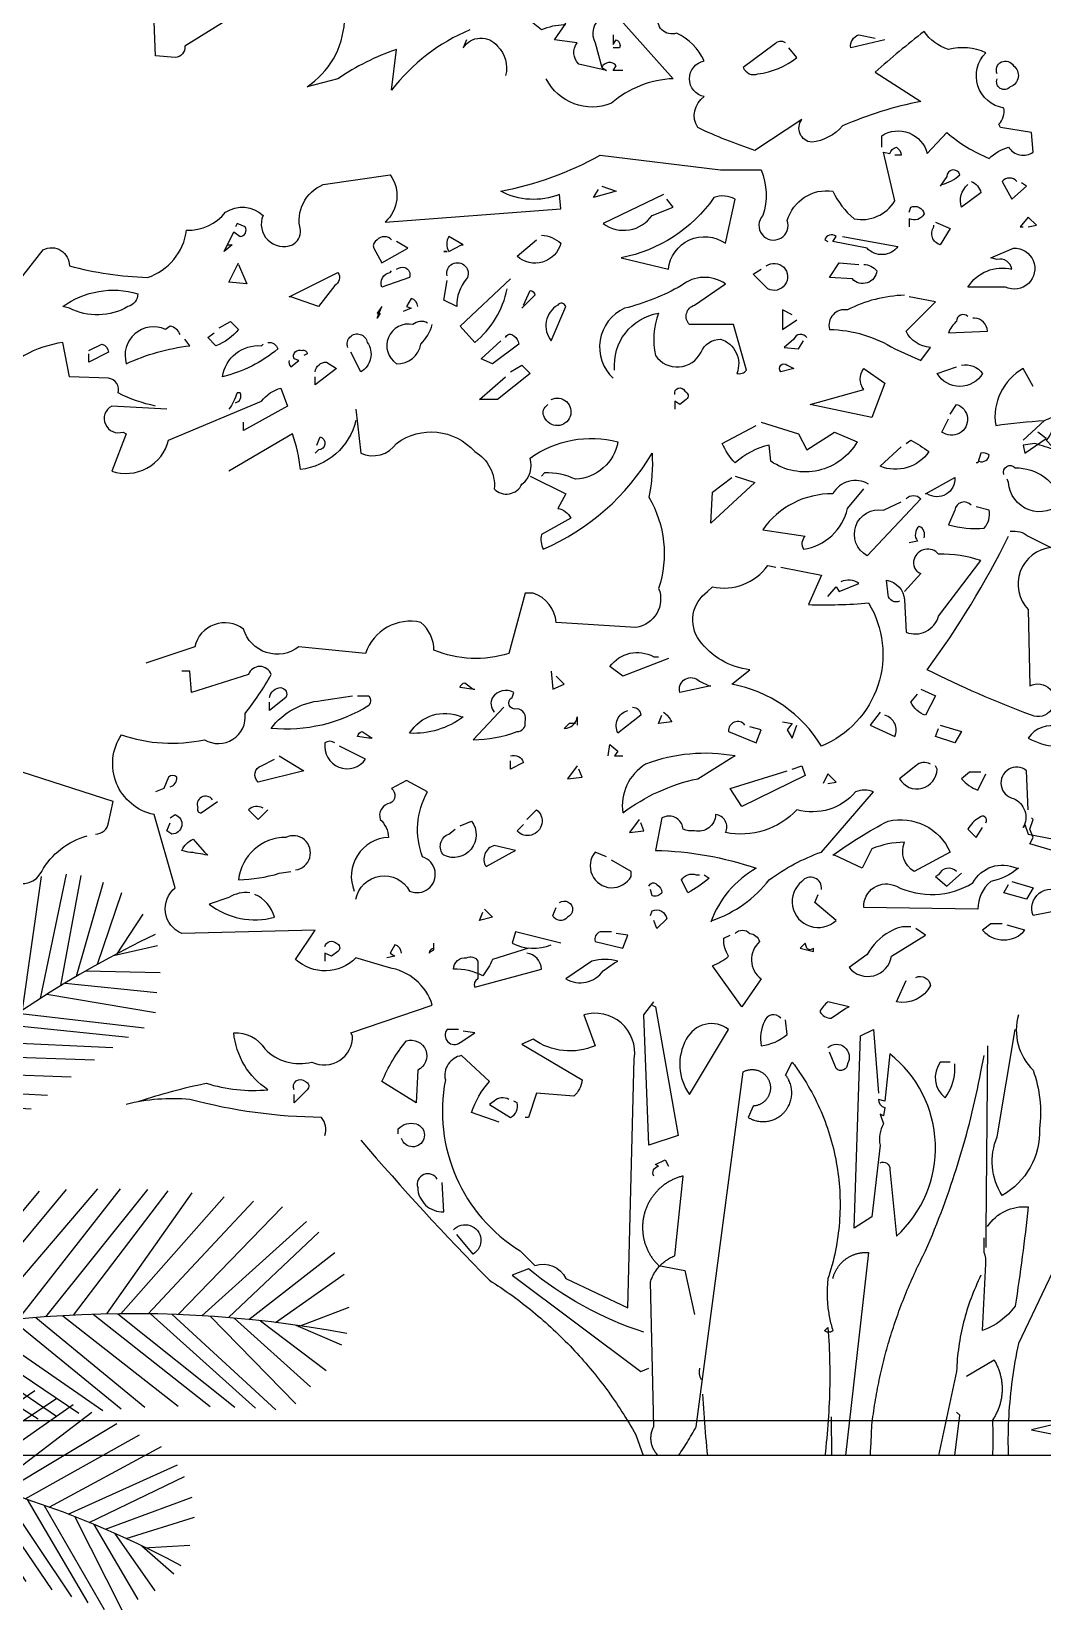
# Model space of a CAD drawing. Header units: millimetres. Extents: x -100356 to 314685, y 446 to 1273965.
# Drawn here: x 188355 to 189798, y 247515 to 249770 of the extents above; entities that cross this region are included whole.
import ezdxf
from ezdxf.xclip import XClip

# ---------------------------------------------------------------- set-up
doc = ezdxf.new("R2010")
doc.units = ezdxf.units.MM
doc.header["$XCLIPFRAME"] = 2
doc.layers.add('NAM', color=3, linetype='Continuous')
doc.layers.add('section$0$植栽2', color=74, linetype='Continuous')

# ---------------------------------------------------------------- blocks, each defined once
blk = doc.blocks.new('section$0$A$C2D2A4C73')
for p, q in [((947.3, 1476), (971.3, 1663.5)), ((980.9, 1426.5), (1023.9, 1666.9)), ((1006, 1387.7), (1081.2, 1657)), ((1037.5, 1336.9), (1115.4, 1643.6)), ((915.2, 1518.1), (900.4, 1638.4)), ((1064.6, 1291), (1169.6, 1611)), ((920.7, 1513.6), (833.7, 1583.8)), ((1097.5, 1232.2), (1210.9, 1559)), ((966.4, 1448.1), (798.2, 1526.7)), ((1126, 1178.3), (1250.5, 1505.7)), ((1993.7, 1223.3), (2032.1, 1496.2)), ((2030.1, 1247.2), (2083.5, 1500.6)), ((2071.6, 1273.2), (2113.5, 1498.1)), ((2104, 1292.6), (2159.2, 1484.7)), ((999.1, 1398.4), (783.1, 1478.4)), ((1948.3, 1192), (1982.9, 1472.9)), ((2146.5, 1316.8), (2196.6, 1463.2)), ((1027.6, 1353.2), (764.2, 1432)), ((1140.1, 1150.3), (1291.5, 1445.9)), ((1887.5, 1147.3), (1882.9, 1419)), ((1907.9, 1162.7), (1934.6, 1448)), ((2185.3, 1336.2), (2239.6, 1419.2)), ((1071.5, 1278.8), (772.9, 1385.6)), ((1172.7, 1082.6), (1320.6, 1400.5)), ((1839.1, 1109.3), (1845.2, 1396.1)), ((1198.3, 1025.6), (1344.4, 1361)), ((1799.7, 1076.6), (1813.4, 1375.7)), ((2179.6, 1334.9), (2268.9, 1355)), ((1094.8, 1237.1), (797.5, 1346.7)), ((1713.9, 999.7), (1738.4, 1323.1)), ((1762.1, 1043.9), (1772.2, 1347.6)), ((1128.9, 1172.5), (821.5, 1306.8)), ((1222, 969.3), (1374.5, 1308)), ((2122.5, 1303.3), (2274.3, 1300.3)), ((1153.8, 1122.4), (848.7, 1259)), ((1251, 894.9), (1398.4, 1262.8)), ((1672.3, 959.2), (1693.1, 1288.1)), ((2080.5, 1278.6), (2268, 1259.4)), ((1631.6, 917.5), (1654.6, 1256.1)), ((2043.3, 1255.6), (2265.1, 1218.5)), ((1182.6, 1061), (882.2, 1195.5)), ((1274.8, 828.1), (1429.2, 1200)), ((1600.1, 883.6), (1602.3, 1209.3)), ((1952, 1194.6), (2209.9, 1167.9)), ((1984.2, 1216.9), (2242, 1187.5)), ((1569.4, 849.1), (1565, 1173.3)), ((1207.2, 1004.9), (915, 1128)), ((1296.9, 760.4), (1454.3, 1144.2)), ((1867.3, 1131.7), (2140.7, 1121.9)), ((1903.6, 1159.5), (2177.9, 1147.2)), ((514.9, 866.2), (425.8, 1104.2)), ((565.4, 845.7), (458.1, 1112.7)), ((609.9, 826.6), (515.3, 1117.8)), ((665.5, 801.1), (573.5, 1101.8)), ((1544, 819.4), (1518.6, 1125)), ((1824, 1097), (2093.1, 1087.4)), ((475.7, 881.1), (378.4, 1080.7)), ((715.4, 776.8), (631.2, 1083.9)), ((1227.4, 955.9), (936.6, 1079.7)), ((1313.2, 706.3), (1486.4, 1064.7)), ((1508.9, 776.4), (1479.7, 1081.1)), ((1785.7, 1064.6), (2044.7, 1049.6)), ((424.6, 899.5), (341.6, 1050)), ((740.7, 763.8), (693.3, 1062)), ((801, 731.6), (739, 1044.3)), ((1255.2, 883.5), (952.8, 1041.3)), ((1490.6, 928.6), (1814.9, 1033.4)), ((1753.2, 1036), (2011.4, 1022)), ((850.3, 703.5), (777.7, 1028.1)), ((897.9, 674.9), (828.2, 1005.3)), ((1328.3, 651.8), (1507.9, 1005.1)), ((1482.2, 742), (1435, 1026.4)), ((1706.7, 992.9), (1985.7, 999.6)), ((378.4, 913.2), (303, 993.5)), ((959.1, 635.8), (870, 985)), ((1274.8, 828.1), (972.7, 990.7)), ((1457.5, 709), (1398.6, 977.8)), ((1672.3, 959.2), (1952.8, 969.7)), ((1012.4, 599.5), (926.3, 955.4)), ((1289.4, 784.2), (989.9, 943.7)), ((1645.8, 932.3), (1923.3, 941.3)), ((384.9, 912.9), (283.3, 917.7)), ((1064.9, 561.7), (974.6, 927.8)), ((1305.5, 732.3), (1003.3, 904.1)), ((1340.1, 605.5), (1532.7, 927)), ((1430.5, 671.5), (1351.9, 909.3)), ((1615.1, 900), (1899.1, 917.1)), ((453.5, 889.3), (287.9, 856.8)), ((504.2, 870.3), (302.7, 813.2)), ((1105.9, 530.7), (1040.8, 886.7)), ((1587.4, 869.4), (1858.2, 873.9)), ((549.3, 852.4), (313.8, 769)), ((1146.2, 498.8), (1088.5, 854.5)), ((1355.4, 539.5), (1551.7, 858)), ((1556.9, 834.5), (1828.3, 840.3)), ((1685.2, 543.9), (1893.6, 837.9)), ((1735.4, 554.8), (1950.6, 845.9)), ((1785.9, 564.6), (2028.1, 853.6)), ((1849.7, 575.5), (2083.6, 857.1)), ((1913.5, 584.6), (2147.2, 858.9)), ((1985.7, 592.7), (2193.7, 858.8)), ((2041, 597.5), (2249.1, 857)), ((2097.7, 601), (2290.9, 854.5)), ((2166, 603.4), (2339.8, 850.3)), ((2194.4, 603.9), (2405.2, 842.6)), ((621.5, 821.4), (345, 739.6)), ((1319.6, 683.8), (1024.9, 834.8)), ((1583.4, 518.2), (1756.6, 811)), ((1643, 533.8), (1820.2, 824.9)), ((2249.9, 603.8), (2464.9, 833.4)), ((2311.1, 602.2), (2524.2, 822.1)), ((661, 803.2), (383.9, 724.3)), ((720.7, 774.1), (422.9, 707.8)), ((1334.2, 629.1), (1039.6, 781.6)), ((1366.3, 487.3), (1571.3, 773.9)), ((1530.4, 802.9), (1790.9, 795.6)), ((1536.8, 504.9), (1680.7, 791.1)), ((2359.5, 599.8), (2573.3, 792.3)), ((765.8, 750.7), (468.5, 687.3)), ((1226.4, 430.9), (1199.7, 770)), ((1493.1, 491.4), (1616.2, 771.3)), ((1504.6, 771), (1759.5, 755.6)), ((2413.8, 596), (2598.6, 770.5)), ((819.8, 721), (527.2, 658.7)), ((1346.2, 580.1), (1056.5, 712.5)), ((1262.3, 398.5), (1259.1, 718.8)), ((1444.3, 475.3), (1529.4, 740.3)), ((1473.4, 730.5), (1732.2, 718.6)), ((2455.6, 592.2), (2630.8, 728.6)), ((868, 693), (587.5, 626.7)), ((1016.1, 402.3), (729.8, 678.9)), ((1072.6, 399.6), (793.1, 680.7)), ((1120.2, 396.4), (875.1, 679.9)), ((1375.6, 437.9), (1585, 701)), ((1440.3, 685.3), (1691.2, 658.9)), ((2509.6, 586.1), (2650.3, 684.7)), ((737.7, 397.9), (463.7, 648.7)), ((817.5, 402.2), (514.1, 657.3)), ((888.4, 404), (583.4, 666.9)), ((909.1, 667.9), (629.3, 602.9)), ((959.6, 403.8), (644.2, 673.3)), ((1187.8, 390.3), (946.6, 676.4)), ((1240.7, 384.3), (1032.5, 668.6)), ((1357.2, 531.2), (1069.3, 651.7)), ((1295.7, 367.1), (1308.3, 672.6)), ((540.2, 376.8), (306.8, 613)), ((614.7, 386.5), (359, 626.4)), ((676.9, 393), (403.9, 636.7)), ((968.3, 629.7), (661.7, 583.3)), ((2557.1, 578.1), (2660.1, 617.1)), ((509.2, 372.1), (237.2, 592.7)), ((1012.4, 599.5), (703.4, 556.9)), ((1369.7, 469.9), (1079.4, 596.5)), ((1332.4, 331.2), (1372.6, 606.6)), ((1902.6, 583.1), (2157.5, 406.6)), ((1972.6, 591.4), (2195.2, 409.8)), ((2020.6, 595.9), (2243.3, 412.9)), ((2076.1, 599.8), (2311.5, 415.1)), ((2137.7, 602.7), (2376.7, 414.9)), ((2188.5, 603.8), (2426.7, 413.3)), ((2254.9, 603.7), (2469, 410.9)), ((2298.4, 602.7), (2510.6, 407.6)), ((2376.8, 598.7), (2551.6, 420.2)), ((2425.2, 595), (2581, 455)), ((2479.1, 589.7), (2613.5, 487.7)), ((2551.1, 580.7), (2644.4, 540.3)), ((383, 349), (111.8, 548.8)), ((449.1, 361.9), (174.1, 571.8)), ((1046.6, 575.2), (741.2, 531.6)), ((1714.7, 550.4), (1960.8, 377.2)), ((1759.6, 559.7), (2025.8, 389.2)), ((1808.3, 568.6), (2063.3, 395.1)), ((1849.7, 575.5), (2108.4, 401.2)), ((1086.4, 545.7), (772.4, 509.8)), ((1122.7, 517.6), (825.4, 470.4)), ((1394.8, 531.5), (1182.7, 310.8)), ((1313.4, 329.1), (1450.4, 522)), ((1357.1, 329.7), (1528.7, 524.8)), ((1396, 329.3), (1586, 524.2)), ((1437.1, 328.2), (1652.7, 520.9)), ((1489.4, 325.5), (1707.8, 515.8)), ((1576, 516.2), (1794.7, 335.5)), ((1619.9, 528), (1849.1, 350.9)), ((1664.5, 539), (1911.9, 366.5)), ((330.9, 337.6), (64, 507.5)), ((1162.7, 485.3), (864.7, 439.3)), ((1521.4, 500.3), (1746, 320.2)), ((1526.2, 322.8), (1770.6, 507.5)), ((1569.7, 318.7), (1818.8, 499.3)), ((1613.1, 313.8), (1883.6, 485.7)), ((272.8, 323.6), (40.5, 479.3)), ((1197.9, 455.8), (914.2, 397.6)), ((1404.6, 475.9), (1198, 210.6)), ((1462.1, 481.4), (1670.1, 293.4)), ((1667.6, 306.1), (1929.5, 474.2)), ((1721.7, 297.1), (1981.5, 459.3)), ((1232.1, 425.8), (956.2, 359.9)), ((1782.2, 285.2), (2019.1, 447.3)), ((1828.2, 274.8), (2063.5, 431.6)), ((1875.1, 263.1), (2096.8, 418.9)), ((638.3, 389.2), (416.6, 146)), ((699.3, 395), (491, 156)), ((752.2, 398.9), (543.7, 161.4)), ((829.6, 402.6), (585.2, 164.7)), ((888.4, 404), (639.5, 167.8)), ((934.6, 404.1), (689.5, 169.4)), ((989, 403.2), (731.3, 169.9)), ((1039.4, 401.4), (803.9, 168.6)), ((1096, 398.1), (859, 166)), ((1146.3, 394.3), (929.9, 160.4)), ((1196.1, 389.4), (991.7, 153.6)), ((1274.2, 387.5), (993.2, 324.7)), ((1931, 247.6), (2135.3, 403)), ((170.6, 295.5), (0, 376.8)), ((443.6, 360.9), (246.5, 112.7)), ((515.7, 373.1), (291.9, 123)), ((571, 381.1), (345.9, 133.9)), ((1258.3, 382.1), (1047.3, 145.9)), ((1326, 372.4), (1134.6, 130.7)), ((1954.2, 240.6), (2186.3, 379.9)), ((1999.1, 226.3), (2232.3, 357.1)), ((312.3, 333.3), (155.2, 107.8)), ((396.7, 351.8), (201.9, 101.5)), ((1319, 344.5), (1049.6, 267.2)), ((1329.4, 329.4), (1449.6, 123.7)), ((1382.3, 329.5), (1518, 125.9)), ((1430.6, 328.4), (1561.4, 125.8)), ((1469.2, 326.7), (1609.4, 124.3)), ((1508.2, 324.2), (1664.3, 120.9)), ((2048.3, 209.2), (2277.5, 332.7)), ((120.6, 278.1), (1.6, 301.6)), ((203, 304.9), (75.8, 169.7)), ((260.5, 320.4), (116.9, 140.2)), ((1551.8, 320.5), (1706.7, 116.9)), ((1590.6, 316.5), (1762.4, 110)), ((1632.3, 311.2), (1794.4, 105.1)), ((1667.6, 306.1), (1832.4, 98.5)), ((1712.4, 298.7), (1873.6, 90.2)), ((2086.9, 194.9), (2309.6, 295.9)), ((126.6, 282), (32.6, 221.2)), ((1771.2, 287.5), (1905, 83.2)), ((1811.3, 278.8), (1944.7, 73.3)), ((1857.3, 267.7), (2000.6, 57.6)), ((2129.9, 177.8), (2324.5, 271.8)), ((1907.9, 254.2), (2053.4, 40.7)), ((1949.4, 242.1), (2093.5, 26.5)), ((2162.8, 164), (2339.8, 229.5)), ((2003.2, 224.9), (2127.1, 13.7)), ((2038.2, 212.9), (2160, 0.3)), ((2100.7, 189.6), (2196.5, 0)), ((2138.9, 174.1), (2229.2, 20.7)), ((2205, 145.3), (2344.4, 189)), ((2181.2, 156), (2263.9, 38.8)), ((2237.2, 130.2), (2302.5, 73.5)), ((2241.4, 126.5), (2334.9, 131.6))]:
    blk.add_line(p, q)
for centre, radius, start, end in [((-1212.3, -22.3), 2628.4, 8.5439, 38.2906), ((3191.8, -562.6), 2150.5, 115.5425, 145.2892), ((-357.1, -1358.5), 2389.5, 44.6966, 74.4433), ((2217.9, -1785.5), 2389.5, 79.4494, 109.1961), ((918.6, -2224.3), 2628.4, 80.3252, 110.0719), ((1359.4, -1701.4), 2031.1, 61.857, 91.6037)]:
    blk.add_arc(centre, radius, start, end)
blk = doc.blocks.new('section$0$A$C07C5541A')
for points in [[(1845.1, 1933.1, -0.131805), (1924.8, 1871.6), (1919.8, 1913.1, -0.067184), (1979.6, 1883.3), (2011.1, 1875, -0.233963), (1972.9, 1941.4, 0.023544), (2067.6, 1981.2, 0.236053), (2070.9, 1997.8, 0.192581), (2039.4, 2042.7, -0.877029), (2089.2, 2009.5), (2085.9, 2004.5), (2100.8, 1969.6), (2065.9, 1959.6), (2135.7, 1916.5, 0.4142), (2145.6, 1904.8), (2165.6, 1906.5), (2167.2, 1941.4), (2197.1, 1946.4), (2150.6, 1964.6), (2180.5, 1991.2)], [(1424.9, 1813.5), (1424.9, 1825.1, 0.514099), (1378.4, 1806.9), (1358.5, 1828.5, -0.078461), (1315.3, 1801.9, 0.120438), (1295.4, 1813.5, -0.439896), (1270.4, 1808.5), (1272.1, 1828.5), (1303.7, 1833.4), (1305.3, 1836.8, -0.236053), (1300.3, 1853.4, 0.610992), (1318.6, 1909.8, -0.169403), (1356.8, 1913.1, 0.162277), (1381.7, 1931.4, -0.019669), (1431.5, 1889.9), (1385, 1860, -0.056946), (1464.8, 1835.1, 0.18692), (1496.3, 1818.5, 0.586716), (1506.3, 1841.7), (1554.4, 1810.2, 0.029709), (1612.6, 1833.4, 0.39888), (1605.9, 1865, 0.822235), (1605.9, 1901.5, -0.178864), (1634.1, 1929.8, 0.636353), (1652.4, 1948)], [(1693.9, 1946.4), (1637.5, 1883.3, -0.169144), (1700.6, 1858.3, 0.392166), (1767, 1883.3)], [(1689, 1891.6), (1698.9, 1891.6), (1695.6, 1896.5, -0.548935), (1710.5, 1894.9), (1705.6, 1891.6), (1733.8, 1898.2, 0.388977), (1735.5, 1919.8), (1758.7, 1923.1), (1747.1, 1939.7), (1748.7, 1938.1, -0.099014), (1772, 1933.1), (1782, 1941.4), (1728.8, 1958), (1710.5, 1946.4, -0.382629), (1717.2, 1919.8), (1710.5, 1894.9)], [(1421.6, 1923.1), (1456.4, 1914.8, 0.38205), (1448.1, 1928.1), (1431.5, 1924.8)], [(1522.9, 1919.8, -0.4142), (1534.5, 1918.1), (1566.1, 1894.9, -0.4142), (1551.1, 1888.2, -0.131805), (1511.3, 1904.8), (1519.6, 1914.8)], [(1698.9, 1928.1), (1698.9, 1918.1), (1695.6, 1923.1, 0.4142), (1692.3, 1914.8), (1698.9, 1914.8)], [(1848.4, 1923.1), (1851.7, 1914.8, 0.522507), (1816.8, 1916.5, 0.259125), (1808.5, 1886.6)], [(1307, 1888.2, 0.967209), (1290.4, 1896.5, 0.602081), (1293.7, 1875, 0.854492), (1307, 1883.3)], [(2165.6, 1549.4, 0.064346), (2203.8, 1562.7, -0.461777), (2213.7, 1577.7), (2253.6, 1579.3), (2260.2, 1614.2, -0.188416), (2331.6, 1574.4, 1.192596)], [(2321.7, 1655.7), (2280.2, 1708.9, 0.566177), (2253.6, 1692.3, -0.055374), (2173.9, 1680.6, -0.290543), (2134, 1728.8, -0.236053), (2094.2, 1747.1, 0.349014), (2056, 1743.8, -0.672394), (2026.1, 1713.9, -0.302765), (2017.8, 1728.8, 0.375732), (1994.5, 1775.3), (1926.4, 1785.3, 0.387238), (1931.4, 1737.1), (1752.1, 1750.4), (1753.7, 1765.3, 0.225006), (1813.5, 1768.7, -0.08197), (1712.2, 1805.2), (1589.3, 1790.3), (1547.8, 1790.3, 0.176819), (1546.1, 1743.8, -1.795151), (1521.2, 1738.8, 0.371094), (1474.7, 1768.7, -0.109772), (1453.1, 1740.4, -0.319199), (1411.6, 1758.7), (1423.2, 1808.5), (1416.6, 1806.9, 0.265564), (1409.9, 1813.5, 0.236053), (1405, 1805.2), (1411.6, 1805.2)], [(1363.4, 1775.3, -0.119873), (1345.2, 1785.3, -0.867294), (1358.5, 1783.6), (1365.1, 1773.6)], [(1287.1, 1778.6, -0.449051), (1302, 1778.6), (1292, 1760.4), (1277.1, 1773.6), (1282.1, 1777)], [(1333.6, 1778.6, 0.236053), (1323.6, 1767), (1343.5, 1752.1, 0.302765), (1336.9, 1775.3)], [(1690.6, 1700.6), (1642.5, 1689, 0.569885), (1584.3, 1715.5), (1574.4, 1760.4, -0.225418), (1596, 1762, 0.195343), (1690.6, 1700.6)], [(1647.4, 1765.3), (1708.9, 1735.5, -0.423386), (1659.1, 1743.8), (1637.5, 1752.1), (1644.1, 1760.4)], [(1396.7, 1747.1), (1395, 1752.1, 0.5), (1381.7, 1745.4, 0.4142), (1396.7, 1740.4), (1396.7, 1732.1)], [(1370.1, 1737.1), (1355.1, 1730.5), (1365.1, 1713.9, 0.514618), (1371.8, 1732.1), (1371.8, 1733.8)], [(1464.8, 1722.2), (1408.3, 1712.2, 0.475433), (1439.8, 1710.5), (1474.7, 1717.2), (1471.4, 1722.2, -0.566177), (1483, 1718.8), (1479.7, 1717.2)], [(1772, 1723.8, 0.162277), (1752.1, 1715.5, 0.561798), (1796.9, 1702.2), (1777, 1718.8)], [(2092.5, 1713.9), (2087.5, 1713.9), (2095.8, 1707.2), (2085.9, 1727.1), (2079.2, 1722.2, -0.535172), (2074.2, 1732.1), (2082.5, 1735.5), (2084.2, 1732.1)], [(1313.6, 1700.6), (1290.4, 1710.5, 1.275894), (1298.7, 1670.7), (1336.9, 1670.7, 0.324829), (1292, 1689, -0.439896), (1307, 1698.9), (1313.6, 1700.6)], [(1853.4, 1713.9), (1851.7, 1713.9), (1866.6, 1722.2, -0.248367), (1866.6, 1707.2), (1853.4, 1713.9)], [(1924.8, 1718.8, -0.449051), (1939.7, 1718.8, -0.4142), (1943, 1710.5), (1934.7, 1695.6), (1908.2, 1710.5), (1919.8, 1717.2)], [(1443.2, 1693.9, 0.201935), (1429.9, 1687.3, 0.646576), (1454.8, 1679), (1478, 1680.6), (1468.1, 1695.6), (1448.1, 1693.9)], [(1542.8, 1692.3, 1.80748), (1541.1, 1669), (1556.1, 1684), (1547.8, 1689)], [(1868.3, 1682.3, 1.489532), (1848.4, 1679, -0.193741), (1858.3, 1650.8), (1871.6, 1657.4), (1868.3, 1677.3)], [(1697.3, 1586, 0.393753), (1652.4, 1644.1, -0.148178), (1655.7, 1600.9, -0.568817), (1609.2, 1604.3, 0.302765), (1589.3, 1617.5, 0.445358), (1572.7, 1582.7, -0.302765), (1562.7, 1586), (1576, 1632.5), (1620.9, 1632.5, 0.557053), (1615.9, 1652.4), (1584.3, 1674, -0.334427), (1629.2, 1672.3, 0.069855), (1687.3, 1649.1, -0.532242), (1698.9, 1577.7)], [(1803.5, 1679), (1855, 1630.8), (1840.1, 1614.2, -0.173294), (1806.9, 1669)], [(1919.8, 1689, 0.236053), (1911.5, 1690.6, 0.4142), (1906.5, 1680.6), (1934.7, 1670.7, 0.480621), (1926.4, 1685.6), (1924.8, 1687.3)], [(2027.7, 1660.7), (2029.4, 1660.7), (1979.6, 1685.6, 0.45993), (1982.9, 1672.3), (1999.5, 1650.8), (2027.7, 1660.7)], [(1401.6, 1662.4, -0.114807), (1459.8, 1647.4, -0.566177), (1478, 1627.5, 0.137833), (1411.6, 1607.6), (1385, 1596), (1375.1, 1609.2, 0.276978), (1400, 1625.8), (1370.1, 1655.7), (1396.7, 1660.7)], [(1790.3, 1652.4), (1783.6, 1667.4, 0.333328), (1778.6, 1662.4), (1791.9, 1649.1)], [(1898.2, 1650.8, -0.343094), (1904.8, 1659.1), (1909.8, 1650.8), (1904.8, 1649.1), (1913.1, 1645.8)], [(2260.2, 1650.8, 0.234818), (2183.8, 1664, 0.33754), (2193.8, 1650.8, 0.251907), (2253.6, 1649.1), (2260.2, 1650.8)], [(1762, 1615.9), (1747.1, 1650.8, -0.618027), (1755.4, 1652.4, -0.456024), (1762, 1615.9)], [(1336.9, 1640.8, -0.663971), (1348.5, 1635.8, -0.105927), (1356.8, 1624.2), (1316.9, 1625.8, -0.380188), (1330.2, 1639.1), (1331.9, 1639.1)], [(1888.2, 1634.1, -0.323349), (1903.2, 1632.5, -0.828461), (1919.8, 1592.6, -0.373596), (1894.9, 1612.6, -0.120438), (1883.3, 1632.5)], [(2100.8, 1629.2), (2089.2, 1635.8), (2080.9, 1627.5, 0.128281), (2104.1, 1610.9), (2112.4, 1619.2), (2105.8, 1624.2)], [(2140.7, 1622.5, -0.265564), (2150.6, 1630.8), (2155.6, 1627.5, -0.651062), (2195.5, 1592.6, 0.077942), (2130.7, 1610.9), (2135.7, 1617.5)], [(1501.3, 1619.2, -0.618027), (1514.6, 1617.5), (1524.5, 1609.2), (1509.6, 1607.6), (1504.6, 1615.9)], [(1808.5, 1619.2, 0.618027), (1800.2, 1620.9, 0.236053), (1795.2, 1612.6), (1821.8, 1592.6), (1833.4, 1597.6), (1813.5, 1615.9)], [(1969.6, 1609.2, 1.099762), (1949.7, 1614.2, 0.447098), (1956.3, 1584.3), (1966.3, 1604.3)], [(2051, 1614.2, 0.386597), (2041, 1607.6, 0.118042), (2097.5, 1579.3, 0.392899), (2057.6, 1610.9), (2056, 1612.6)], [(2233.7, 1605.9), (2220.4, 1612.6, 0.343094), (2213.7, 1604.3), (2233.7, 1594.3), (2233.7, 1602.6)], [(2029.4, 1596, -0.236053), (2027.7, 1589.3), (2019.4, 1596), (2024.4, 1597.6, 0.677032), (2016.1, 1605.9, 0.618027), (2011.1, 1602.6), (2014.5, 1600.9)], [(1270.4, 1569.4), (1280.4, 1587.6, -0.316086), (1308.6, 1529.5, 0.02652), (1258.8, 1534.5, 0.07106), (1250.5, 1537.8, 0.265564), (1257.2, 1514.6), (1250.5, 1507.9, 0.162277), (1248.9, 1499.6), (1247.2, 1504.6, 0.015137), (1268.8, 1511.3), (1280.4, 1509.6), (1278.8, 1501.3), (1257.2, 1516.2), (1265.5, 1522.9)], [(1343.5, 1591, 0.286789), (1321.9, 1582.7, 0.571426), (1368.4, 1582.7), (1348.5, 1589.3)], [(1498, 1551.1), (1443.2, 1566.1, 0.323349), (1443.2, 1587.6), (1421.6, 1572.7), (1434.9, 1537.8), (1498, 1551.1)], [(1514.6, 1587.6), (1527.9, 1584.3, 1), (1521.2, 1591), (1514.6, 1587.6)], [(2002.8, 1584.3, 0.380188), (1991.2, 1594.3), (1981.2, 1587.6), (2002.8, 1571), (2002.8, 1579.3)], [(1635.8, 1561.1, 1), (1625.8, 1564.4, 0.618027), (1624.2, 1556.1), (1630.8, 1551.1), (1635.8, 1554.4), (1635.8, 1546.1)], [(2154, 1546.1), (2210.4, 1549.4, -0.925018), (2198.8, 1522.9), (2195.5, 1521.2), (2210.4, 1483, -0.438248), (2152.3, 1514.6), (2057.6, 1554.4, 0.165543), (2037.7, 1567.7), (2031.1, 1549.4), (2075.9, 1524.5), (2075.9, 1532.8)], [(2084.2, 1552.8, -0.489075), (2079.2, 1562.7), (2082.5, 1562.7, 0.080124), (2090.8, 1546.1)], [(1355.1, 1541.1), (1348.5, 1551.1, 1.188446), (1363.4, 1522.9), (1356.8, 1536.2)], [(1762, 1556.1, 2.475403), (1768.7, 1537.8, 0.4142), (1767, 1549.4), (1765.3, 1551.1)], [(1547.8, 1532.8), (1509.6, 1521.2), (1501.3, 1504.6), (1473.1, 1522.9), (1449.8, 1512.9, 0.437134), (1537.8, 1493), (1539.5, 1509.6, -0.131729), (1574.4, 1491.3, 0.077942), (1587.6, 1511.3), (1552.8, 1529.5)], [(1961.3, 1546.1), (1956.3, 1501.3, -0.361557), (1919.8, 1511.3, 0.389557), (1840.1, 1502.9, 0.294418), (1820.1, 1464.8, -0.523941), (1791.9, 1469.7, -0.32045), (1783.6, 1496.3, 0.221481), (1693.9, 1512.9, 0.346878), (1737.1, 1474.7, -0.111496), (1768.7, 1481.4), (1772, 1478)], [(1961.3, 1534.5, 0.315689), (2017.8, 1484.7, -0.063232), (2026.1, 1521.2), (2090.8, 1483)], [(1400, 1511.3), (1395, 1514.6, 0.023788), (1376.7, 1502.9, 0.355225), (1426.6, 1488), (1405, 1507.9)], [(2001.2, 1509.6), (1997.8, 1517.9, 0.867294), (1999.5, 1504.6), (2002.8, 1501.3)], [(1325.3, 1493, -0.5), (1315.3, 1499.6, -0.236053), (1323.6, 1501.3), (1326.9, 1491.3), (1328.6, 1491.3)], [(1783.6, 1478), (1747.1, 1459.8), (1755.4, 1444.8, 0.265564), (1742.1, 1434.9), (1772, 1418.3, -0.162277), (1770.3, 1403.3, -0.159088), (1659.1, 1501.3, 0.06636), (1662.4, 1456.4, 0.215668), (1652.4, 1363.4, 0.486023), (1675.7, 1323.6), (1757, 1328.6, -0.302765), (1780.3, 1358.5), (1788.6, 1358.5), (1805.2, 1297, 0.17569), (1881.6, 1300.3, -0.217575), (1894.9, 1328.6, -0.389542), (1951.3, 1297), (2019.4, 1303.7, 0.528137), (2075.9, 1321.9, -0.544403), (2125.7, 1303.7), (2175.5, 1287.1)], [(1300.3, 1479.7, 0.831802), (1288.7, 1486.3, 0.332077), (1240.6, 1451.5, 0.657257), (1295.4, 1471.4), (1297, 1474.7)], [(1378.4, 1459.8), (1380.1, 1459.8), (1350.2, 1476.4, 0.618027), (1378.4, 1459.8)], [(1438.2, 1469.7, -0.427887), (1474.7, 1459.8, -0.250244), (1546.1, 1423.2), (1502.9, 1416.6, -0.369919), (1504.6, 1403.3, -0.308914), (1459.8, 1444.8), (1443.2, 1464.8)], [(1333.6, 1448.1, -0.659393), (1350.2, 1443.2), (1356.8, 1428.2, -0.090164), (1320.3, 1424.9, -0.236053), (1315.3, 1443.2), (1328.6, 1446.5)], [(1400, 1454.8, 0.449051), (1385, 1454.8), (1439.8, 1396.7, 0.85083), (1423.2, 1443.2), (1405, 1451.5)], [(1293.7, 1421.6, 0.205246), (1275.4, 1416.6), (1252.2, 1405, -0.624557), (1275.4, 1341.9), (1273.8, 1263.8, 1.612503), (1272.1, 1233.9, 0.02623), (1378.4, 1280.4, -0.042603), (1295.4, 1416.6)], [(1381.7, 1414.9, -0.4142), (1386.7, 1426.6, -0.395447), (1388.4, 1411.6), (1396.7, 1409.9)], [(1406.6, 1350.2, 0.5), (1418.3, 1356.8), (1419.9, 1371.8, 0.343094), (1401.6, 1351.8), (1400, 1318.6, -0.445358), (1366.8, 1335.2), (1323.6, 1391.7, -0.087051), (1366.8, 1398.3, -0.590881), (1391.7, 1393.3, -0.4142), (1385, 1378.4), (1401.6, 1360.1)], [(1527.9, 1385), (1486.3, 1376.7), (1499.6, 1346.8, -0.027756), (1438.2, 1348.5, 0.458389), (1486.3, 1202.4, -0.215485), (1577.7, 1265.5), (1559.4, 1280.4, 0.208542), (1610.9, 1310.3, 0.417313), (1602.6, 1360.1), (1597.6, 1365.1, -0.302765), (1541.1, 1386.7), (1532.8, 1385)], [(1479.7, 1355.1), (1471.4, 1365.1), (1468.1, 1360.1), (1448.1, 1368.4, -0.265564), (1466.4, 1370.1)], [(1642.5, 1292), (1689, 1273.8), (1702.2, 1283.7, 0.376709), (1657.4, 1293.7), (1652.4, 1293.7)], [(2182.2, 840.3, 0.028854), (2114.1, 858.6, -0.099014), (2051, 851.9, 0.227432), (2085.9, 910.1, 0.276978), (2054.3, 893.5, -0.265564), (2006.1, 880.2, -0.560715), (1964.6, 906.8), (1966.3, 910.1), (1883.3, 938.3, -0.285431), (1928.1, 976.5), (1961.3, 986.5, 0.404877), (2022.8, 984.8), (2002.8, 1014.7), (2139, 1011.4, 0.570038), (2145.6, 1057.9), (2167.2, 1132.6, 0.530762), (2200.5, 1214, -0.137939), (2115.8, 1209, -0.618027), (2074.2, 1235.6, -0.039932), (2047.7, 1275.4, -0.714279), (2070.9, 1275.4), (2129, 1257.2), (2130.7, 1278.8), (2139, 1278.8)], [(1385, 1260.5), (1370.1, 1253.8), (1380.1, 1233.9, 0.209167), (1395, 1247.2), (1388.4, 1255.5)], [(1600.9, 1263.8), (1599.3, 1263.8), (1630.8, 1257.2, 0.778244), (1610.9, 1268.8), (1600.9, 1263.8)], [(1810.2, 1242.2), (1841.7, 1209, -0.088959), (1796.9, 1217.3, -0.463791), (1788.6, 1227.3, -0.480621), (1796.9, 1240.6, 0.923187), (1801.9, 1252.2), (1800.2, 1257.2, -0.38205), (1821.8, 1252.2, -0.323349), (1820.1, 1237.2)], [(1843.4, 1260.5), (1855, 1262.1, 0.333328), (1850, 1267.1), (1841.7, 1260.5), (1840.1, 1260.5)], [(2049.3, 1252.2, 0.380188), (2037.7, 1262.1, 0.535172), (2032.7, 1252.2), (2049.3, 1238.9), (2049.3, 1247.2)], [(1679, 1242.2, 0.4142), (1670.7, 1233.9), (1693.9, 1215.6, 0.468369), (1684, 1238.9)], [(1959.6, 1253.8), (1948, 1253.8, 0.333328), (1948, 1243.9, 0.165436), (2047.7, 1220.6, 0.214035), (1996.2, 1248.9), (1964.6, 1253.8)], [(1426.6, 1237.2), (1436.5, 1223.9), (1411.6, 1212.3, -0.468369), (1421.6, 1233.9)], [(1564.4, 1223.9, -0.763794), (1581, 1217.3), (1552.8, 1205.7), (1547.8, 1219), (1559.4, 1222.3)], [(1647.4, 1237.2, 0.099014), (1639.1, 1227.3), (1652.4, 1225.6), (1649.1, 1233.9)], [(1737.1, 1225.6), (1743.8, 1225.6), (1748.7, 1220.6, -0.386597), (1735.5, 1232.3), (1735.5, 1223.9)], [(1853.4, 1232.3), (1851.7, 1232.3, 0.175018), (1906.5, 1215.6, 0.377228), (1853.4, 1232.3)], [(1243.9, 1222.3, -0.315216), (1275.4, 1210.7, -0.119873), (1247.2, 1202.4, -0.253922), (1237.2, 1220.6), (1238.9, 1220.6)], [(1948, 1210.7), (1959.6, 1212.3, 0.333328), (1954.7, 1217.3), (1944.7, 1210.7), (1948, 1210.7)], [(1577.7, 1190.7), (1574.4, 1192.4, -0.135239), (1665.7, 1184.1, -0.300735), (1689, 1134.3, 0.110443), (1612.6, 1169.1), (1577.7, 1190.7)], [(1803.5, 1192.4, 0.4142), (1790.3, 1185.8), (1803.5, 1179.1), (1803.5, 1187.4)], [(1982.9, 1205.7, -0.333328), (1992.9, 1205.7, -0.786774), (1951.3, 1189.1), (1977.9, 1202.4)], [(2039.4, 1192.4), (2014.5, 1177.4), (2061, 1165.8, 0.582718), (2057.6, 1182.4), (2044.3, 1189.1)], [(1275.4, 1137.6), (1277.1, 1177.4, -1.2724), (1290.4, 1149.2, 0.433731), (1280.4, 1119.3), (1278.8, 1122.6), (1275.4, 1112.7), (1248.9, 1107.7), (1250.5, 1096.1), (1273.8, 1102.7), (1270.4, 1109.4), (1273.8, 1117.7), (1270.4, 1127.6), (1272.1, 1129.3)], [(1323.6, 1175.8), (1335.2, 1175.8), (1343.5, 1169.1, -0.116058), (1326.9, 1157.5), (1318.6, 1174.1)], [(1375.1, 1184.1, -0.323349), (1390, 1182.4), (1406.6, 1169.1, -0.766891), (1368.4, 1179.1), (1370.1, 1182.4)], [(2227, 1112.7, -0.386597), (2213.7, 1124.3), (2208.8, 1145.9), (2301.8, 1175.8, 0.016891), (2313.4, 1129.3, -0.447098), (2346.6, 1121), (2311.7, 1064.5, -0.4142), (2281.8, 1074.5, 0.201935), (2235.3, 1111)], [(1961.3, 1046.3, 0.704712), (1906.5, 1054.6, -1.057755), (1893.2, 1089.4, 0.223801), (1888.2, 1155.9), (1909.8, 1167.5), (1924.8, 1159.2, 0.548935), (1926.4, 1144.2, -0.468369), (1936.4, 1127.6, 0.197815), (1928.1, 1109.4, -0.517639), (1963, 1054.6)], [(2150.6, 1160.8, -0.350769), (2144, 1170.8, -0.4142), (2152.3, 1170.8), (2157.3, 1159.2), (2165.6, 1155.9)], [(1597.6, 1024.7, -0.146759), (1539.5, 1066.2, 0.073212), (1486.3, 1094.4), (1433.2, 1155.9, -0.183273), (1451.5, 1155.9, 0.295303), (1511.3, 1137.6, 0.261124), (1584.3, 1114.3, -0.535172), (1594.3, 1132.6, 0.467392), (1615.9, 1116, 0.123093), (1627.5, 1117.7, -0.441483), (1644.1, 1130.9), (1649.1, 1129.3), (1655.7, 1096.1, 0.078186), (1552.8, 1077.8, -0.18045), (1599.3, 1023)], [(2107.5, 1147.6, -0.92012), (2122.4, 1139.3, -0.618027), (2119.1, 1134.3), (2102.5, 1145.9)], [(1318.6, 1124.3, -1), (1325.3, 1129.3, -0.155243), (1336.9, 1117.7), (1328.6, 1109.4), (1321.9, 1119.3)], [(1786.9, 1127.6), (1777, 1137.6, 1.086792), (1796.9, 1116), (1790.3, 1122.6)], [(2056, 1139.3, -0.323349), (2070.9, 1137.6), (2061, 1127.6), (2051, 1137.6)], [(2150.6, 1129.3), (2145.6, 1132.6, 0.838196), (2149, 1112.7), (2154, 1116), (2150.6, 1124.3)], [(1473.1, 1091.1), (1474.7, 1091.1, 0.037811), (1418.3, 1126, 0.359619), (1355.1, 1094.4), (1391.7, 1074.5, 0.369919), (1401.6, 1104.4, -0.096176), (1434.9, 1097.7), (1444.8, 1077.8), (1473.1, 1091.1)], [(1855, 1121), (1843.4, 1126, 0.792007), (1871.6, 1091.1, 0.528915), (1866.6, 1112.7), (1860, 1117.7)], [(1801.9, 1094.4), (1798.6, 1096.1), (1820.1, 1101.1, -0.5), (1828.5, 1079.5), (1801.9, 1094.4)], [(2022.8, 1076.1, -1.166656), (2032.7, 1109.4, -0.384018), (2080.9, 1066.2, -0.071945), (2039.4, 1072.8), (2027.7, 1074.5)], [(2115.8, 1094.4), (2112.4, 1091.1, -0.027756), (2132.4, 1094.4), (2139, 1096.1, 0.155243), (2127.4, 1107.7), (2115.8, 1094.4)], [(1287.1, 1077.8), (1285.4, 1077.8, 0.118973), (1313.6, 1064.5, -0.215668), (1326.9, 1036.3), (1443.2, 1037.9, 0.569794), (1409.9, 1059.5, -0.255783), (1331.9, 1062.9, 0.400162), (1287.1, 1077.8)], [(1705.6, 1089.4), (1717.2, 1094.4, -1.097076), (1680.6, 1069.5), (1680.6, 1074.5), (1700.6, 1086.1)], [(1348.5, 1074.5, -0.526016), (1366.8, 1071.2), (1370.1, 1069.5), (1358.5, 1059.5), (1343.5, 1072.8)], [(1486.3, 1056.2, -0.757538), (1506.3, 1064.5, -1.042526), (1471.4, 1024.7), (1493, 1042.9), (1489.7, 1051.2)], [(1605.9, 1071.2), (1600.9, 1067.8, 0.058136), (1622.5, 1052.9), (1629.2, 1066.2, 0.333328), (1614.2, 1071.2), (1610.9, 1071.2)], [(1662.4, 1059.5, 0.618027), (1654.1, 1061.2, 0.236053), (1649.1, 1052.9, 0.302765), (1659.1, 1049.6), (1660.7, 1056.2)], [(1237.2, 1036.3), (1270.4, 1029.6, 0.742538), (1240.6, 1052.9, 0.816528), (1242.2, 1034.6), (1242.2, 1021.3, -0.659393), (1212.3, 1028), (1237.2, 1036.3)], [(2069.3, 1052.9, -0.18132), (2090.8, 1047.9), (2110.8, 1041.3, -0.240906), (2044.3, 1028, -0.225418), (2064.3, 1051.2)], [(1660.7, 1029.6), (1659.1, 1034.6, 0.480621), (1644.1, 1026.3), (1654.1, 1016.4), (1657.4, 1024.7)], [(1753.7, 1042.9, 1.10878), (1745.4, 1028, 0.561981), (1760.4, 1029.6), (1757, 1037.9)], [(1302, 1021.3), (1313.6, 1021.3), (1321.9, 1014.7, -0.463791), (1278.8, 1014.7), (1297, 1019.7)], [(1395, 1018, -0.18132), (1416.6, 1013, -0.142853), (1439.8, 989.8), (1458.1, 976.5, -0.648468), (1414.9, 988.1), (1380.1, 1009.7), (1390, 1016.4)], [(1574.4, 1011.4, 0.449051), (1559.4, 1011.4, 0.291199), (1549.4, 1003.1, -0.477066), (1547.8, 964.9), (1567.7, 936.6), (1597.6, 978.2, -0.062256), (1581, 988.1, 0.162277), (1586, 1006.4), (1579.3, 1009.7)], [(1507.9, 996.4), (1494.6, 993.1), (1494.6, 996.4, 0.5), (1501.3, 996.4), (1502.9, 1001.4), (1507.9, 996.4)], [(1700.6, 1013), (1712.2, 1013, -0.4142), (1717.2, 1003.1), (1689, 996.4), (1684, 1009.7), (1695.6, 1011.4)], [(1752.1, 1001.4), (1798.6, 1013), (1801.9, 1001.4, -0.212555), (1762, 999.8)], [(1881.6, 996.4, -0.333328), (1886.6, 991.4), (1884.9, 993.1), (1881.6, 994.8), (1881.6, 1001.4)], [(1914.8, 991.4, -0.343094), (1921.5, 999.8), (1926.4, 991.4), (1921.5, 988.1), (1929.8, 986.5)], [(1992.9, 998.1, 0.566177), (1981.2, 1001.4, 0.618027), (1979.6, 993.1), (1986.2, 988.1), (1992.9, 991.4), (1992.9, 983.1)], [(1697.3, 981.5), (1693.9, 983.1, -0.126938), (1720.5, 983.1), (1747.1, 964.9, -0.383194), (1708.9, 973.2), (1697.3, 981.5)], [(1785.3, 996.4), (1821.8, 984.8, 0.062256), (1831.8, 968.2, -0.13028), (1861.7, 974.8, 0.463791), (1848.4, 986.5, 0.4142), (1836.8, 983.1), (1836.8, 964.9, -0.4142), (1840.1, 956.6), (1772, 974.8, -0.366302), (1786.9, 991.4)], [(1390, 966.5, 0.523941), (1375.1, 958.2, 0.332581), (1409.9, 941.6), (1400, 963.2)], [(1461.4, 935), (1458.1, 936.6), (1479.7, 941.6, -0.099014), (1488, 931.7, -0.276978), (1476.4, 925), (1461.4, 935)], [(1285.4, 928.3, -0.276978), (1270.4, 871.9, 0.116058), (1263.8, 812.1, 0.276978), (1302, 744, 0.248367), (1307, 803.8), (1288.7, 913.4)], [(1527.9, 925, -0.582718), (1544.5, 921.7, -0.162277), (1547.8, 896.8, -0.149368), (1521.2, 908.4), (1522.9, 923.4)], [(1620.9, 847), (1581, 913.4, -0.472687), (1624.2, 903.4, -0.293182), (1620.9, 847)], [(1815.2, 818.7), (1843.4, 828.7, 0.096542), (1825.1, 860.3), (1853.4, 886.8, -0.431534), (1870, 861.9, -0.311569), (1793.6, 687.5), (1778.6, 672.6, 0.380188), (1747.1, 659.3), (1684, 629.4), (1677.3, 883.5, -0.551483), (1728.8, 928.3), (1717.2, 896.8, 0.260452), (1780.3, 903.4), (1791.9, 898.4), (1730.5, 861.9, 0.173203), (1738.8, 845.3), (1777, 848.6), (1785.3, 823.7), (1788.6, 823.7)], [(1426.6, 777.2, 0.618027), (1416.6, 770.6), (1409.9, 702.5, -0.463791), (1416.6, 888.5), (1421.6, 840.3), (1428.2, 842, -0.343094), (1421.6, 833.7), (1423.2, 825.4), (1426.6, 827), (1423.2, 817.1, -0.162277), (1426.6, 795.5), (1434.9, 722.4), (1453.1, 710.8), (1446.5, 906.8), (1433.2, 913.4), (1428.2, 848.6)], [(1856.7, 913.4), (1868.3, 913.4, -0.882782), (1855, 900.1), (1840.1, 910.1), (1851.7, 911.7)], [(1899.9, 838.7), (1934.7, 860.3, 0.07106), (1909.8, 901.8, 0.933395), (1898.2, 871.9), (1899.9, 838.7)], [(1380.1, 227.5), (1400, 78.1, -0.4142), (1403.3, 54.8), (1406.6, 48.2), (1438.2, 58.1), (1444.8, 56.5, -0.094177), (1433.2, 220.9, 0.02861), (1434.9, 509.8, 0.09137), (1380.1, 687.5, -0.054916), (1323.6, 870.2), (1320.3, 886.8)], [(1479.7, 895.1, 0.855362), (1459.8, 878.5, 0.663971), (1471.4, 873.5), (1478, 890.1)], [(1355.1, 880.2), (1365.1, 880.2, -0.402649), (1360.1, 843.6, -0.137939), (1350.2, 870.2), (1350.2, 878.5)], [(1956.3, 800.5, -0.016876), (1825.1, 657.6, 0.125793), (1675.7, 499.9), (1657.4, 448.4, -0.073212), (1614.2, 508.2), (1566.1, 870.2, 1.260193), (1556.1, 835.3), (1561.1, 823.7, -0.835312), (1522.9, 866.9), (1516.2, 880.2, 0.248169), (1479.7, 659.3, -0.105927), (1474.7, 606.2, 0.4142), (1483, 606.2), (1479.7, 609.5, 0.054428), (1484.7, 465, 0.091705), (1511.3, 290.6, 0.064667), (1529.5, 225.9, 0.401794), (1554.4, 229.2), (1547.8, 227.5, 0.188629), (1564.4, 293.9, -0.108856), (1577.7, 355.4)], [(2024.4, 851.9, 0.819794), (2012.8, 860.3, 0.618027), (2011.1, 851.9), (2024.4, 838.7), (2024.4, 847)], [(1805.2, 842, -0.323349), (1820.1, 840.3), (1825.1, 837), (1803.5, 823.7, -0.350769), (1796.9, 838.7), (1800.2, 840.3)], [(1992.9, 805.4, -0.236053), (1996.2, 823.7, 0.062256), (2130.7, 842, -0.082748), (2195.5, 837)], [(1918.1, 807.1), (1918.1, 812.1, 0.276978), (1899.9, 817.1, 1.407928), (1913.1, 798.8), (1914.8, 802.1)], [(1174.1, 803.8, -0.066971), (1182.4, 722.4, -0.355026), (1184.1, 697.5, 0.219345), (1215.6, 544.7, -0.350769), (1228.9, 538.1), (1230.6, 514.8), (1272.1, 504.9), (1197.4, 489.9), (1199, 453.4)], [(1657.4, 763.9, 0.535172), (1652.4, 773.9), (1655.7, 775.6), (1645.8, 780.5), (1642.5, 773.9)], [(1202.4, 767.3), (1285.4, 592.9, -0.077789), (1293.7, 445.1, 0.092148), (1303.7, 377, -0.033997), (1336.9, 219.2, 0.021851), (1270.4, 332.1), (1207.3, 400.2, -0.142853), (1205.7, 435.1), (1204, 441.8)], [(1657.4, 377, 0.211075), (1627.5, 458.4), (1622.5, 475, 0.756256), (1657.4, 508.2), (1660.7, 656, 0.230438), (1635.8, 682.6), (1627.5, 763.9, -0.591263), (1652.4, 672.6), (1625.8, 667.6), (1615.9, 622.8)], [(1878.3, 760.6, -0.900253), (1898.2, 752.3, -0.420135), (1871.6, 727.4), (1873.3, 757.3)], [(1316.9, 712.4, 0.277878), (1275.4, 732.4, 0.010635), (1288.7, 631.1, 0.143997), (1321.9, 606.2), (1318.6, 674.3, -0.123093), (1320.3, 685.9), (1320.3, 700.8)], [(1861.7, 709.1, 1.156067), (1841.7, 684.2), (1858.3, 704.1)], [(1474.7, 659.3, 0.367569), (1438.2, 685.9), (1471.4, 395.3)], [(1323.6, 662.6, -0.10759), (1348.5, 564.6), (1380.1, 416.8), (1385, 415.2), (1381.7, 410.2, -0.174988), (1406.6, 307.2), (1409.9, 146.1, -0.015854), (1439.8, 68.1), (1441.5, 69.8, 0.201935), (1421.6, 78.1)], [(1667.4, 604.5, 0.093567), (1785.3, 669.3), (1801.9, 662.6), (1670.7, 564.6), (1662.4, 568)], [(1338.5, 559.7), (1310.3, 576.3, 0.296677), (1312, 514.8, 0.146057), (1350.2, 350.4), (1365.1, 357.1), (1345.2, 519.8), (1348.5, 523.1)], [(1610.9, 568, -0.162277), (1609.2, 556.3)], [(1607.6, 541.4, -0.024704), (1591, 386.9), (1584.3, 373.7)]]:
    blk.add_lwpolyline(points, format="xyb")
for points in [[(1710.5, 1773.6), (1695.6, 1768.7), (1718.8, 1762), (1713.9, 1770.3)], [(1275.4, 1732.1), (1267.1, 1733.8), (1275.4, 1742.1), (1283.7, 1732.1), (1280.4, 1732.1)], [(1868.3, 1707.2), (1871.6, 1707.2), (1868.3, 1707.2)], [(2080.9, 1693.9), (2072.6, 1674), (2090.8, 1675.7), (2080.9, 1695.6)], [(1516.2, 1642.5), (1526.2, 1647.4), (1526.2, 1627.5), (1511.3, 1637.5)], [(1936.4, 1644.1), (1939.7, 1639.1), (1934.7, 1650.8), (1939.7, 1644.1), (1938.1, 1642.5)], [(1803.5, 1584.3), (1791.9, 1591), (1783.6, 1582.7), (1816.8, 1556.1), (1835.1, 1556.1), (1808.5, 1579.3)], [(1258.8, 1534.5), (1280.4, 1514.6)], [(1574.4, 1478), (1554.4, 1471.4), (1599.3, 1429.9), (1597.6, 1461.4), (1577.7, 1476.4)], [(1762, 1278.8), (1760.4, 1260.5), (1748.7, 1265.5), (1757, 1273.8)], [(1526.2, 1227.3), (1516.2, 1225.6), (1521.2, 1219), (1516.2, 1210.7), (1511.3, 1223.9)], [(1365.1, 1223.9), (1343.5, 1217.3), (1350.2, 1205.7), (1370.1, 1212.3), (1366.8, 1220.6)], [(1703.9, 1192.4), (1702.2, 1204), (1693.9, 1197.4), (1697.3, 1192.4), (1689, 1192.4)], [(1516.2, 1179.1), (1506.3, 1182.4), (1502.9, 1172.5), (1567.7, 1140.9), (1579.3, 1159.2), (1521.2, 1177.4)], [(1735.5, 1182.4), (1745.4, 1169.1), (1730.5, 1170.8), (1733.8, 1179.1)], [(1479.7, 1164.2), (1471.4, 1165.8), (1479.7, 1174.1), (1484.7, 1164.2)], [(1672.3, 1127.6), (1682.3, 1114.3), (1667.4, 1116), (1670.7, 1124.3)], [(1292, 1064.5), (1270.4, 1057.9), (1277.1, 1046.3), (1300.3, 1052.9), (1295.4, 1061.2)], [(1830.1, 1036.3), (1821.8, 1028), (1835.1, 1024.7), (1831.8, 1033)], [(1659.1, 938.3), (1655.7, 936.6), (1632.5, 805.4), (1662.4, 795.5), (1667.4, 928.3), (1657.4, 941.6)], [(1316.9, 896.8), (1318.6, 707.5), (1318.6, 690.9)], [(1476.4, 518.1), (1474.7, 373.7)]]:
    blk.add_lwpolyline(points)
blk = doc.blocks.new('podium elevation 2')
at = {"layer": 'NAM', "elevation": 0}
blk.add_lwpolyline([(282714.6, 686285.5), (282714.6, 684885.5), (264864.6, 684885.5)], dxfattribs=at)
at = {"layer": 'section$0$植栽2', "xscale": 0.7000000000000001, "yscale": 0.7000000000000001, "zscale": 0.7000000000000001, "rotation": 179.9999999999999}
blk.add_blockref('section$0$A$C2D2A4C73', (282972.7, 685155.5), dxfattribs=at)
at = {"layer": 'section$0$植栽2'}
ref = blk.add_blockref('section$0$A$C07C5541A', (278355.2, 685605.6, 0), dxfattribs=dict(at, xscale=-1.4, yscale=1.4, zscale=1.4, rotation=180))
XClip(ref).set_block_clipping_path([(-71.8815233162, 478.8074569487), (2637.5771658838, 3142.7058254741)])
blk = doc.blocks.new('elevation 2')
at = {"layer": 'NAM'}
blk.add_blockref('podium elevation 2', (0, 0), dxfattribs=at)

msp = doc.modelspace()

# ---------------------------------------------------------------- block references
at = {"layer": 'NAM', "rotation": 180}
msp.add_blockref('elevation 2', (469918.7, 932671.5, 0), dxfattribs=at)

doc.saveas('drawing.dxf')
